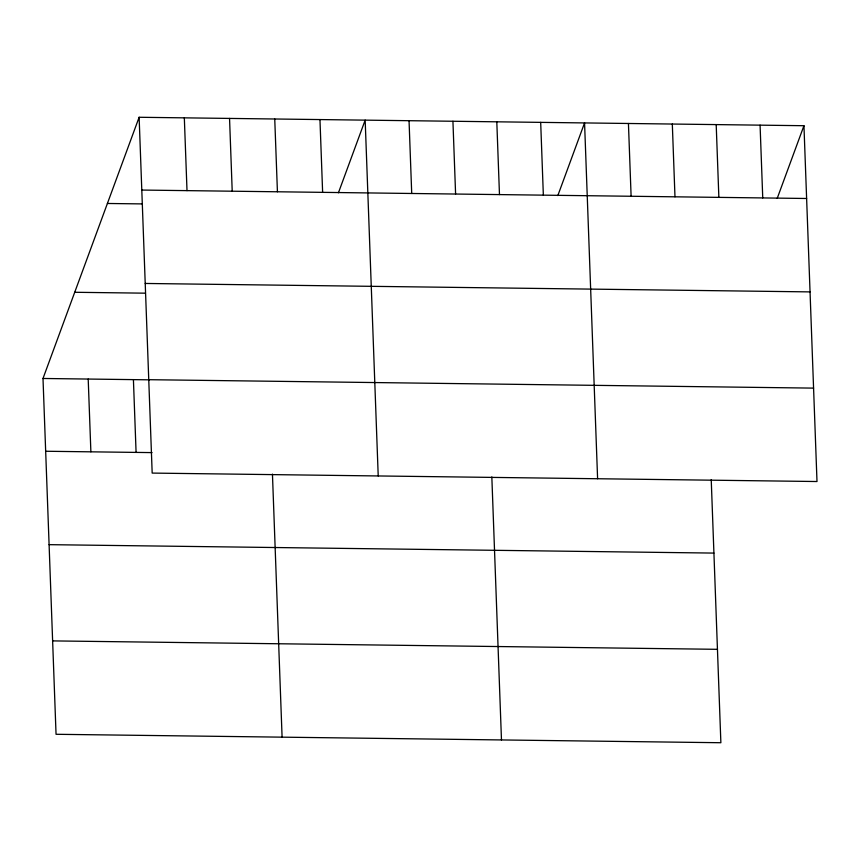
<?xml version="1.0" encoding="UTF-8"?>
<svg xmlns="http://www.w3.org/2000/svg" width="860" height="860" viewBox="0 0 860 860"><rect width="100%" height="100%" fill="white"/><g stroke="black" fill="none" stroke-linecap="round" stroke-linejoin="round"><path stroke-width="1.29" d="M711.231 479.708L720.874 742.728L56.05 734.289L43 378.475L139.126 117.272L803.949 125.71L817 481.525L152.177 473.086L139.126 117.272M338.431 192.791L365.167 120.142L378.217 475.956M557.828 195.575L584.563 122.926L597.603 478.74M777.214 198.359L803.949 125.71M141.792 190.06L806.626 198.488M107.403 203.476L141.975 203.906M145.222 283.456L810.045 291.895M74.723 292.282L145.19 293.174M148.748 379.69L813.571 388.118M43 378.475L149.371 379.83M45.666 451.253L152.037 452.607M49.095 544.659L713.918 553.087M52.621 640.893L717.444 649.321M760.079 125.151L762.745 197.929M716.197 124.593L718.863 197.381M672.316 124.044L674.982 196.822M628.434 123.485L631.111 196.263M540.682 122.367L543.348 195.145M496.8 121.808L499.477 194.596M491.834 476.924L501.477 739.944M452.93 121.26L455.596 194.037M409.048 120.701L411.714 193.478M319.963 119.572L322.629 192.35M274.748 118.992L277.425 191.78M272.448 474.139L282.091 737.16M229.545 118.422L232.211 191.2M184.33 117.852L187.007 190.63M133.418 379.625L136.084 452.403M88.204 379.045L90.88 451.833"/></g></svg>
